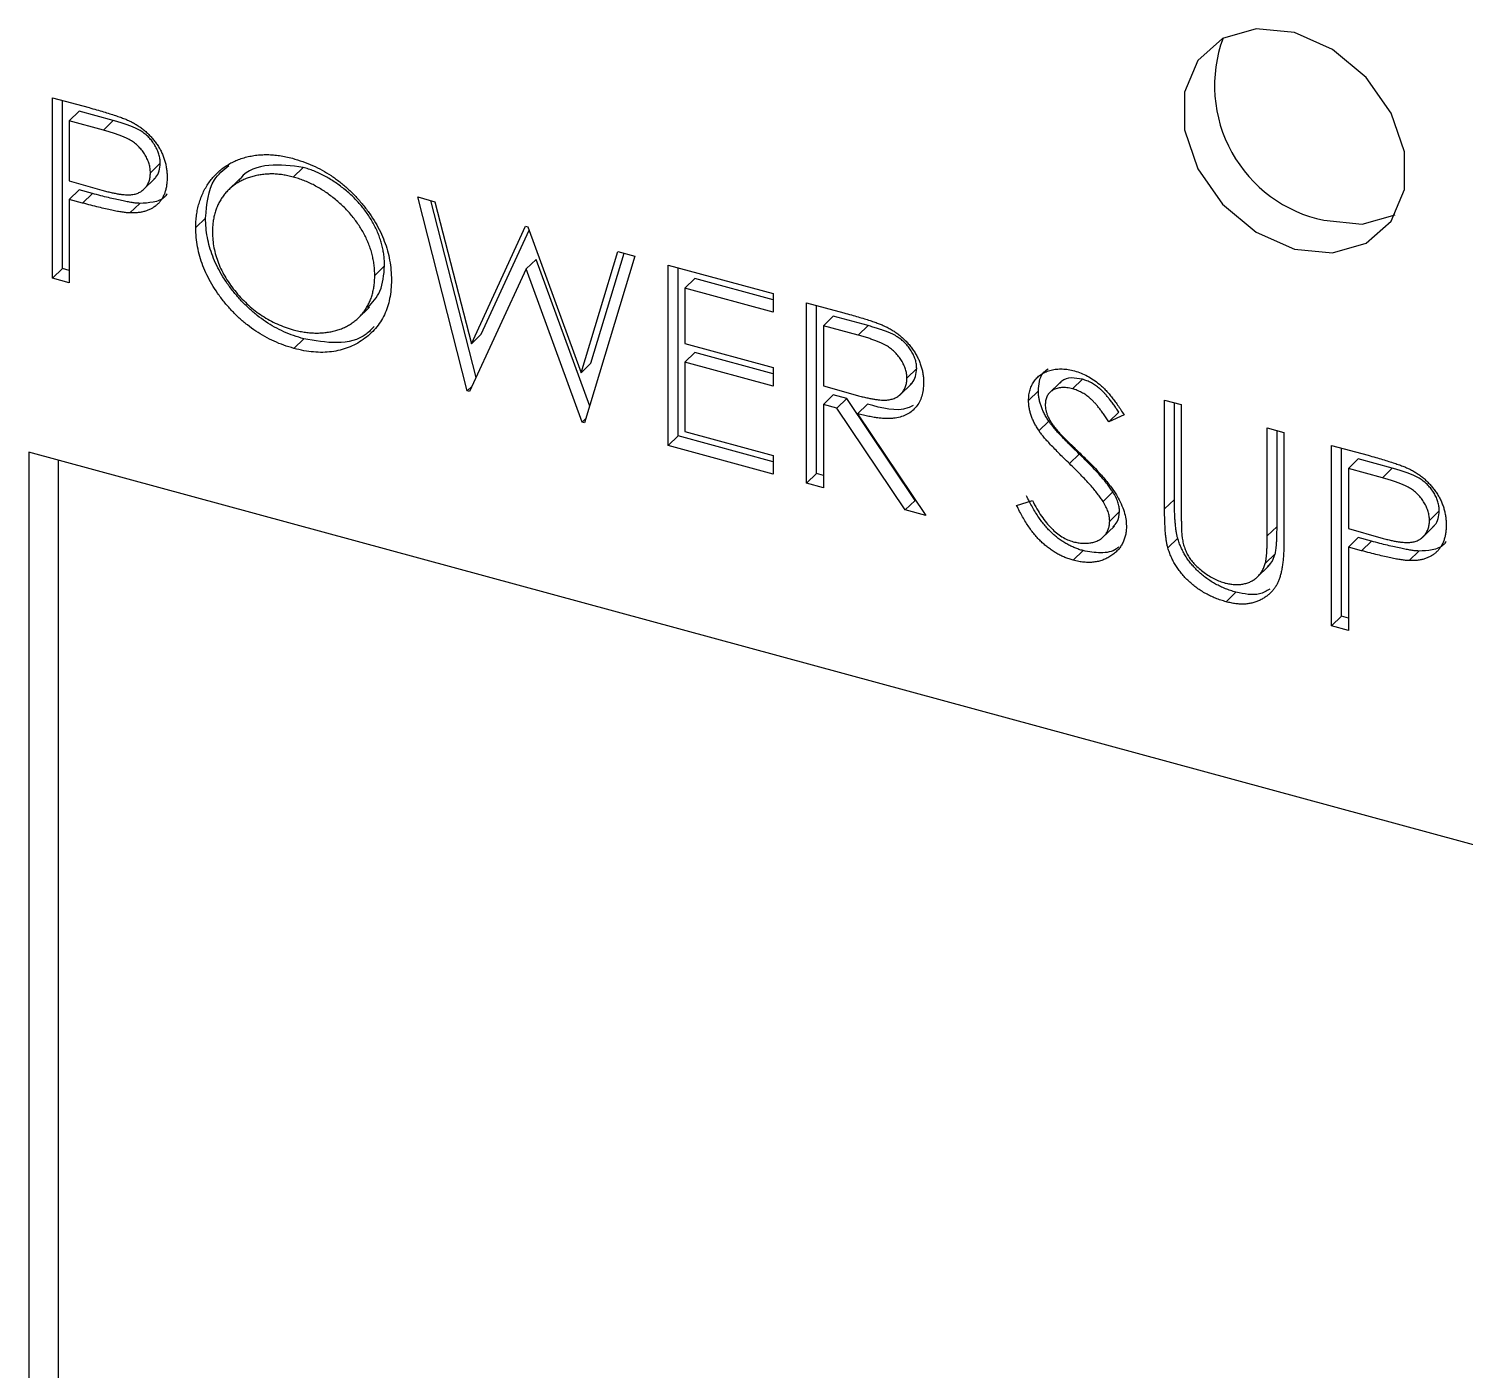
# Model space of a CAD drawing. Header units: millimetres. Extents: x 0 to 836, y 0 to 589.
# Drawn here: x 45.13 to 62.2, y 110.33 to 126.27 of the extents above; entities that cross this region are included whole.
import ezdxf

# ---------------------------------------------------------------- set-up
doc = ezdxf.new("R2010")
doc.units = ezdxf.units.MM

msp = doc.modelspace()

# ---------------------------------------------------------------- linework, layer by layer
at = {"color": 7, "linetype": 'Continuous', "lineweight": 25}
for p, q in [((45.41806, 125.44686), (45.85168, 125.32901)), ((45.41806, 123.30394), (45.41806, 125.44686)), ((45.53473, 123.41782), (45.53473, 125.41515)), ((45.73316, 125.28702), (45.61649, 125.17314)), ((46.13755, 125.17712), (45.73316, 125.28702)), ((45.61649, 125.17314), (45.61649, 124.45884)), ((46.02087, 125.06324), (45.61649, 125.17314)), ((46.13755, 125.17712), (46.02087, 125.06324)), ((46.69695, 124.66922), (46.58028, 124.55534)), ((48.39333, 124.61899), (48.27665, 124.50511)), ((45.61649, 124.45884), (46.0036, 124.34891)), ((46.49199, 124.3497), (46.63784, 124.49205)), ((47.64049, 124.48183), (47.49465, 124.33948)), ((45.73316, 124.35293), (45.61649, 124.23905)), ((45.61649, 124.23905), (45.61649, 123.25001)), ((45.77461, 124.19608), (45.61649, 124.23905)), ((45.89128, 124.30995), (45.73316, 124.35293)), ((45.89128, 124.30995), (45.77461, 124.19608)), ((49.75511, 124.26814), (49.96018, 124.21241)), ((50.34331, 121.96536), (49.75511, 124.26814)), ((46.45423, 124.19216), (46.33756, 124.07828)), ((50.44855, 122.12397), (49.91175, 124.22557)), ((49.96018, 124.21241), (50.39291, 122.52324)), ((47.23554, 124.01759), (47.11886, 123.90371)), ((50.39291, 122.52324), (51.03647, 123.91989)), ((51.03647, 123.91989), (51.06526, 123.91207)), ((51.06526, 123.91207), (51.69686, 122.17959)), ((50.50959, 122.63712), (51.07931, 123.87353)), ((51.69686, 122.17959), (52.13181, 123.62221)), ((52.33466, 123.56707), (51.7385, 121.58618)), ((51.81354, 122.29346), (52.20791, 123.60152)), ((52.13181, 123.62221), (52.33466, 123.56707)), ((45.53473, 123.41782), (45.41806, 123.30394)), ((45.61649, 123.3956), (45.53473, 123.41782)), ((49.36154, 123.45052), (49.24487, 123.33664)), ((51.04489, 123.41364), (50.37165, 121.95766)), ((51.16156, 123.52752), (51.04489, 123.41364)), ((51.71015, 121.59389), (51.04489, 123.41364)), ((51.79845, 121.78538), (51.16156, 123.52752)), ((52.73152, 123.45922), (53.97877, 123.12024)), ((52.73152, 121.3163), (52.73152, 123.45922)), ((52.84819, 121.43018), (52.84819, 123.42751)), ((45.61649, 123.25001), (45.41806, 123.30394)), ((53.04662, 123.29938), (52.92994, 123.1855)), ((53.97877, 123.04604), (53.04662, 123.29938)), ((52.92994, 123.1855), (52.92994, 122.52614)), ((53.97877, 122.90045), (52.92994, 123.1855)), ((53.97877, 123.12024), (53.97877, 122.90045)), ((49.0376, 122.81828), (49.18344, 122.96063)), ((54.37563, 123.01238), (54.8181, 122.89213)), ((54.37563, 120.86947), (54.37563, 123.01238)), ((54.4923, 120.98334), (54.4923, 122.98067)), ((54.69073, 122.85255), (54.57406, 122.73867)), ((54.57406, 122.73867), (54.57406, 122.02436)), ((54.98863, 122.626), (54.57406, 122.73867)), ((55.1053, 122.73987), (54.69073, 122.85255)), ((55.1053, 122.73987), (54.98863, 122.626)), ((48.4013, 122.5838), (48.28462, 122.46992)), ((50.50959, 122.63712), (50.39291, 122.52324)), ((52.92994, 122.52614), (53.97877, 122.24109)), ((53.04662, 122.42023), (52.92994, 122.30636)), ((53.97877, 122.16689), (53.04662, 122.42023)), ((51.81354, 122.29346), (51.69686, 122.17959)), ((52.92994, 122.30636), (52.92994, 121.48216)), ((53.97877, 122.02131), (52.92994, 122.30636)), ((53.97877, 122.24109), (53.97877, 122.02131)), ((55.68287, 122.23004), (55.56619, 122.11617)), ((50.40146, 122.02212), (50.34331, 121.96536)), ((54.57406, 122.02436), (54.97888, 121.91133)), ((55.47795, 121.91182), (55.62379, 122.05417)), ((57.39434, 122.07347), (57.2485, 121.93112)), ((57.65119, 122.1029), (57.53452, 121.98903)), ((50.37165, 121.95766), (50.34331, 121.96536)), ((54.69073, 121.91845), (54.57406, 121.80458)), ((54.85195, 121.87464), (54.69073, 121.91845)), ((54.85195, 121.87464), (54.73528, 121.76076)), ((55.66426, 120.66483), (54.85195, 121.87464)), ((57.12855, 121.96463), (57.01187, 121.85075)), ((58.62764, 121.85678), (58.82607, 121.80285)), ((58.62764, 120.56253), (58.62764, 121.85678)), ((54.57406, 121.80458), (54.57406, 120.81554)), ((54.73528, 121.76076), (54.57406, 121.80458)), ((55.54759, 120.55095), (54.73528, 121.76076)), ((55.09733, 121.80795), (54.98065, 121.69407)), ((54.98065, 121.69407), (55.79297, 120.48426)), ((58.08304, 121.7108), (57.96636, 121.59693)), ((58.14574, 121.67996), (57.96636, 121.59693)), ((58.74431, 120.6764), (58.74431, 121.82507)), ((58.82607, 121.80285), (58.82607, 120.5189)), ((51.75357, 121.63626), (51.71015, 121.59389)), ((51.7385, 121.58618), (51.71015, 121.59389)), ((57.25212, 121.6048), (57.13545, 121.49092)), ((59.84655, 121.5255), (60.04498, 121.47158)), ((59.84655, 120.24156), (59.84655, 121.5255)), ((52.84819, 121.43018), (52.73152, 121.3163)), ((53.97877, 121.12291), (52.84819, 121.43018)), ((52.92994, 121.48216), (53.97877, 121.19711)), ((59.96322, 120.35543), (59.96322, 121.4938)), ((60.04498, 121.47158), (60.04498, 120.17733)), ((76.75254, 112.64498), (45.13459, 121.23806)), ((45.13459, 121.23806), (45.13459, 85.02274)), ((53.97877, 120.97732), (52.73152, 121.3163)), ((53.97877, 121.19711), (53.97877, 120.97732)), ((57.61443, 121.21486), (57.49776, 121.10098)), ((60.61191, 121.3175), (61.04553, 121.19965)), ((60.61191, 119.17458), (60.61191, 121.3175)), ((60.72858, 119.28845), (60.72858, 121.28579)), ((45.48461, 121.14293), (45.48461, 85.36438)), ((60.92701, 121.15766), (60.81034, 121.04378)), ((60.81034, 121.04378), (60.81034, 120.32947)), ((61.21472, 120.93388), (60.81034, 121.04378)), ((61.33139, 121.04776), (60.92701, 121.15766)), ((61.33139, 121.04776), (61.21472, 120.93388)), ((54.4923, 120.98334), (54.37563, 120.86947)), ((54.57406, 120.81554), (54.37563, 120.86947)), ((54.57406, 120.96112), (54.4923, 120.98334)), ((55.66426, 120.66483), (55.54759, 120.55095)), ((55.67339, 120.66235), (55.66426, 120.66483)), ((56.87014, 120.6049), (57.05705, 120.6627)), ((58.01306, 120.76482), (57.89638, 120.65095)), ((58.74431, 120.6764), (58.62764, 120.56253)), ((55.79297, 120.48426), (55.54759, 120.55095)), ((58.09234, 120.53293), (57.97566, 120.41906)), ((61.8908, 120.53986), (61.77413, 120.42598)), ((57.88687, 120.21789), (58.03272, 120.36024)), ((59.96322, 120.35543), (59.84655, 120.24156)), ((60.81034, 120.32947), (61.19745, 120.21954)), ((61.68584, 120.22034), (61.83169, 120.36268)), ((58.78373, 120.2141), (58.66706, 120.10022)), ((60.92701, 120.22357), (60.81034, 120.10969)), ((61.08513, 120.18059), (60.92701, 120.22357)), ((61.08513, 120.18059), (60.96846, 120.06671)), ((57.65916, 120.06771), (57.54249, 119.95383)), ((59.94063, 120.02889), (59.82396, 119.91501)), ((60.81034, 120.10969), (60.81034, 119.12065)), ((60.96846, 120.06671), (60.81034, 120.10969)), ((61.64808, 120.06279), (61.53141, 119.94892)), ((59.71851, 119.74325), (59.86435, 119.88559)), ((59.47468, 119.57429), (59.35801, 119.46041)), ((60.72858, 119.28845), (60.61191, 119.17458)), ((60.81034, 119.26624), (60.72858, 119.28845)), ((60.81034, 119.12065), (60.61191, 119.17458))]:
    msp.add_line(p, q, dxfattribs=at)
at = {"color": 7, "linetype": 'Continuous', "lineweight": 25, "flags": 128}
for points in [[(60.1697, 123.64917), (60.62343, 123.6034), (61.02244, 123.71822), (61.31859, 123.9798), (61.47617, 124.35658), (61.47617, 124.80312), (61.31859, 125.26555), (61.02244, 125.68811), (60.62343, 126.01982), (60.1697, 126.22067), (59.71597, 126.26645), (59.31696, 126.15162), (59.02081, 125.89004), (58.86323, 125.51326), (58.86323, 125.06672), (59.02081, 124.60429), (59.31696, 124.18174), (59.71597, 123.85003), (60.1697, 123.64917)], [(60.51972, 123.9908), (60.97346, 123.94503), (61.36791, 124.05741)]]:
    msp.add_lwpolyline(points, dxfattribs=at)
at = {"color": 7, "linetype": 'Continuous', "lineweight": 25}
msp.add_arc((60.85554, 125.59028), 1.63435, 159.82052, 258.142811, dxfattribs=at)
for points, knots in [([(45.85168, 125.32901), (45.8815, 125.32087), (45.93865, 125.30528), (46.02059, 125.28117), (46.09501, 125.25847), (46.16176, 125.23692), (46.22102, 125.21677), (46.27254, 125.1971), (46.31673, 125.17918), (46.3432, 125.16597), (46.35527, 125.15995)], [0, 0, 0, 0, 0.17695575, 0.33905508, 0.48631822, 0.61878092, 0.73561883, 0.83874248, 0.92645707, 1, 1, 1, 1]), ([(46.69695, 124.66922), (46.69615, 124.68666), (46.69457, 124.72134), (46.68278, 124.77474), (46.66298, 124.82802), (46.63552, 124.88016), (46.60221, 124.92974), (46.56348, 124.97547), (46.51944, 125.01574), (46.47848, 125.04514), (46.44209, 125.06618), (46.41048, 125.08257), (46.37479, 125.0985), (46.33502, 125.11436), (46.29145, 125.13051), (46.24373, 125.14641), (46.19204, 125.16218), (46.15615, 125.17202), (46.13755, 125.17712)], [0, 0, 0, 0, 0.07004376, 0.13923832, 0.20819746, 0.27917337, 0.34998681, 0.41835385, 0.48760958, 0.55741107, 0.59533016, 0.63796405, 0.68591278, 0.73818516, 0.79610265, 0.85851654, 0.92665773, 1, 1, 1, 1]), ([(46.35527, 125.15995), (46.37056, 125.15174), (46.40077, 125.13552), (46.44429, 125.10764), (46.4857, 125.07735), (46.52514, 125.04495), (46.56213, 125.00962), (46.5972, 124.97224), (46.63007, 124.93226), (46.66053, 124.89007), (46.6885, 124.84627), (46.71259, 124.8007), (46.73276, 124.75402), (46.75006, 124.70597), (46.76251, 124.65674), (46.77189, 124.60615), (46.77784, 124.5543), (46.77841, 124.51982), (46.7787, 124.50227)], [0, 0, 0, 0, 0.06248134, 0.12349038, 0.18341109, 0.24315322, 0.30212674, 0.36170967, 0.42184229, 0.4829319, 0.54455225, 0.60568072, 0.66767974, 0.72998439, 0.79455092, 0.86034562, 0.92890736, 1, 1, 1, 1]), ([(46.58028, 124.55534), (46.57948, 124.57279), (46.57789, 124.60746), (46.56611, 124.66086), (46.5463, 124.71414), (46.51885, 124.76628), (46.48553, 124.81586), (46.44681, 124.86159), (46.40277, 124.90186), (46.3618, 124.93126), (46.32541, 124.9523), (46.29381, 124.96869), (46.25812, 124.98462), (46.21834, 125.00048), (46.17478, 125.01664), (46.12706, 125.03254), (46.07536, 125.0483), (46.03948, 125.05814), (46.02087, 125.06324)], [0, 0, 0, 0, 0.07004376, 0.13923832, 0.20819746, 0.27917337, 0.34998681, 0.41835385, 0.48760958, 0.55741107, 0.59533016, 0.63796405, 0.68591278, 0.73818516, 0.79610265, 0.85851654, 0.92665773, 1, 1, 1, 1]), ([(47.11886, 123.90371), (47.1192, 123.92911), (47.11987, 123.97959), (47.12795, 124.05262), (47.13968, 124.12345), (47.15649, 124.19148), (47.17846, 124.2565), (47.2044, 124.31934), (47.23607, 124.37881), (47.27188, 124.43566), (47.31184, 124.48884), (47.35599, 124.53739), (47.40276, 124.58222), (47.45403, 124.62133), (47.50812, 124.65674), (47.56589, 124.68742), (47.62701, 124.7139), (47.69172, 124.73514), (47.75844, 124.75213), (47.82722, 124.76357), (47.89713, 124.77044), (47.96849, 124.77201), (48.0411, 124.76882), (48.11514, 124.75997), (48.19055, 124.74733), (48.24134, 124.73417), (48.26691, 124.72755)], [0, 0, 0, 0, 0.04320899, 0.08587287, 0.12812001, 0.17015196, 0.21191762, 0.253753, 0.29600641, 0.33844336, 0.38101537, 0.42282048, 0.46408906, 0.50512585, 0.54597497, 0.58698521, 0.62833859, 0.6700838, 0.7119916, 0.75303915, 0.7940494, 0.83488554, 0.87549831, 0.9165473, 0.95800378, 1, 1, 1, 1]), ([(46.62087, 124.48035), (46.62946, 124.48755), (46.68069, 124.53051), (46.68956, 124.60621), (46.69695, 124.66922)], [0, 0, 0, 0, 0.16764443, 1, 1, 1, 1]), ([(47.23554, 124.01759), (47.24943, 124.18345), (47.2711, 124.44206), (47.44754, 124.59057), (47.51083, 124.64383)], [0, 0, 0, 0, 0.64135156, 1, 1, 1, 1]), ([(48.39333, 124.61899), (48.25638, 124.63721), (47.98244, 124.67366), (47.71392, 124.58168), (47.63888, 124.47272), (47.6319, 124.46258)], [0, 0, 0, 0, 0.47550979, 0.95118187, 1, 1, 1, 1]), ([(48.26691, 124.72755), (48.30785, 124.71542), (48.38826, 124.69159), (48.50644, 124.64436), (48.61926, 124.58756), (48.72765, 124.52328), (48.8303, 124.44894), (48.92799, 124.36626), (49.02049, 124.2747), (49.10654, 124.17513), (49.18529, 124.07084), (49.25467, 123.96353), (49.31281, 123.85423), (49.36056, 123.74301), (49.39803, 123.63005), (49.42387, 123.51518), (49.44039, 123.39846), (49.44232, 123.32138), (49.4433, 123.28228)], [0, 0, 0, 0, 0.06657004, 0.13074904, 0.1934128, 0.2549894, 0.31611356, 0.37726176, 0.43940078, 0.50297059, 0.56652498, 0.6282311, 0.68909061, 0.74934467, 0.81016959, 0.87160982, 0.93486918, 1, 1, 1, 1]), ([(49.36154, 123.45052), (49.36129, 123.47135), (49.36079, 123.51268), (49.35413, 123.57539), (49.34459, 123.63753), (49.33084, 123.69922), (49.31312, 123.76043), (49.29127, 123.82113), (49.2655, 123.88148), (49.23593, 123.94131), (49.2027, 124.00004), (49.16637, 124.05742), (49.12635, 124.11274), (49.08375, 124.16676), (49.03753, 124.21889), (48.98788, 124.26907), (48.93542, 124.31803), (48.87988, 124.36443), (48.82255, 124.40891), (48.76373, 124.44967), (48.70407, 124.48692), (48.64374, 124.52127), (48.58222, 124.5511), (48.51993, 124.57735), (48.45696, 124.60096), (48.4146, 124.61296), (48.39333, 124.61899)], [0, 0, 0, 0, 0.04291508, 0.08512997, 0.12647332, 0.16745304, 0.20797633, 0.24824938, 0.28874999, 0.32966986, 0.37053729, 0.41112856, 0.45181891, 0.49240588, 0.53348586, 0.57526306, 0.61744061, 0.66067169, 0.7039402, 0.74686752, 0.7890793, 0.83110404, 0.87323799, 0.91516577, 0.95738066, 1, 1, 1, 1]), ([(46.0036, 124.34891), (46.0225, 124.34376), (46.05899, 124.33383), (46.1117, 124.32194), (46.1606, 124.31147), (46.20554, 124.30338), (46.24655, 124.29806), (46.28369, 124.29385), (46.31667, 124.2934), (46.35526, 124.29438), (46.39827, 124.30224), (46.44507, 124.3179), (46.48472, 124.3433), (46.51903, 124.37464), (46.54626, 124.41249), (46.5662, 124.45548), (46.57791, 124.50338), (46.57948, 124.5379), (46.58028, 124.55534)], [0, 0, 0, 0, 0.07253837, 0.14003383, 0.20249568, 0.26057506, 0.31322834, 0.36158319, 0.40487836, 0.44412744, 0.51639969, 0.58650667, 0.65508537, 0.72438378, 0.79397353, 0.86163768, 0.93011094, 1, 1, 1, 1]), ([(46.7787, 124.50227), (46.77844, 124.48472), (46.77792, 124.45039), (46.77166, 124.40166), (46.76324, 124.35575), (46.7503, 124.31342), (46.73334, 124.27479), (46.71344, 124.23892), (46.68945, 124.20682), (46.66187, 124.17821), (46.6312, 124.15292), (46.59756, 124.13118), (46.56109, 124.11311), (46.52189, 124.09862), (46.4796, 124.08841), (46.43485, 124.08113), (46.38725, 124.07773), (46.35431, 124.0781), (46.33756, 124.07828)], [0, 0, 0, 0, 0.07011889, 0.13719235, 0.20201618, 0.26463141, 0.32611655, 0.3860103, 0.44581185, 0.5052977, 0.56463328, 0.62428263, 0.68390203, 0.74395277, 0.80538773, 0.86838803, 0.93308403, 1, 1, 1, 1]), ([(48.27665, 124.50511), (48.25567, 124.51057), (48.2139, 124.52143), (48.15182, 124.5318), (48.09054, 124.53919), (48.03007, 124.54241), (47.97066, 124.54056), (47.91175, 124.53585), (47.85389, 124.52633), (47.79725, 124.51321), (47.74234, 124.49657), (47.69053, 124.47577), (47.64169, 124.45166), (47.59592, 124.42413), (47.55337, 124.39293), (47.51321, 124.35893), (47.47703, 124.32043), (47.44387, 124.27898), (47.4142, 124.23454), (47.38782, 124.1877), (47.36623, 124.13762), (47.34863, 124.08512), (47.33404, 124.03057), (47.32479, 123.97287), (47.31801, 123.91312), (47.31753, 123.87163), (47.31729, 123.85064)], [0, 0, 0, 0, 0.042023329, 0.083644911, 0.124983795, 0.166247461, 0.207701556, 0.249631071, 0.29174177, 0.334742875, 0.377460169, 0.419556319, 0.461044176, 0.502096284, 0.542890714, 0.583800819, 0.624863583, 0.666224689, 0.707399186, 0.748556678, 0.789654591, 0.830739726, 0.872070142, 0.913993395, 0.95649813, 1, 1, 1, 1]), ([(49.24487, 123.33664), (49.24462, 123.35748), (49.24411, 123.3988), (49.23745, 123.46151), (49.22791, 123.52365), (49.21417, 123.58534), (49.19645, 123.64655), (49.1746, 123.70725), (49.14883, 123.7676), (49.11926, 123.82743), (49.08602, 123.88616), (49.0497, 123.94355), (49.00967, 123.99886), (48.96708, 124.05289), (48.92085, 124.10501), (48.87121, 124.15519), (48.81875, 124.20415), (48.7632, 124.25055), (48.70588, 124.29504), (48.64705, 124.33579), (48.5874, 124.37305), (48.52707, 124.40739), (48.46555, 124.43722), (48.40326, 124.46347), (48.34028, 124.48708), (48.29793, 124.49908), (48.27665, 124.50511)], [0, 0, 0, 0, 0.04291508, 0.08512997, 0.12647332, 0.16745304, 0.20797633, 0.24824938, 0.28874999, 0.32966986, 0.37053729, 0.41112856, 0.45181891, 0.49240588, 0.53348586, 0.57526306, 0.61744061, 0.66067169, 0.7039402, 0.74686752, 0.7890793, 0.83110404, 0.87323799, 0.91516577, 0.95738066, 1, 1, 1, 1]), ([(46.45423, 124.19216), (46.44038, 124.19307), (46.41002, 124.19506), (46.36002, 124.20166), (46.30181, 124.21152), (46.23547, 124.22508), (46.16105, 124.24148), (46.07851, 124.26087), (45.9877, 124.28388), (45.92435, 124.30101), (45.89128, 124.30995)], [0, 0, 0, 0, 0.07517312, 0.16474626, 0.26801688, 0.38591188, 0.51778948, 0.66369098, 0.82441322, 1, 1, 1, 1]), ([(46.77723, 124.30529), (46.76869, 124.29272), (46.73241, 124.23934), (46.61544, 124.19921), (46.508, 124.19451), (46.45423, 124.19216)], [0, 0, 0, 0, 0.133370551, 0.566284006, 1, 1, 1, 1]), ([(46.33756, 124.07828), (46.32371, 124.07919), (46.29335, 124.08118), (46.24335, 124.08779), (46.18514, 124.09764), (46.11879, 124.11121), (46.04437, 124.1276), (45.96184, 124.14699), (45.87103, 124.17), (45.80768, 124.18713), (45.77461, 124.19608)], [0, 0, 0, 0, 0.07517312, 0.16474626, 0.26801688, 0.38591188, 0.51778948, 0.66369098, 0.82441322, 1, 1, 1, 1]), ([(48.28462, 122.46992), (48.24456, 122.48176), (48.16557, 122.5051), (48.04963, 122.55264), (47.93827, 122.60797), (47.83181, 122.67273), (47.7302, 122.74664), (47.63324, 122.82944), (47.54131, 122.92141), (47.45518, 123.02085), (47.37637, 123.12502), (47.30767, 123.23237), (47.24941, 123.34106), (47.2018, 123.45129), (47.16411, 123.56278), (47.13839, 123.67566), (47.12175, 123.79011), (47.11984, 123.86547), (47.11886, 123.90371)], [0, 0, 0, 0, 0.06581888, 0.12974653, 0.19207195, 0.25345942, 0.31456959, 0.37627988, 0.43902565, 0.50326703, 0.56749282, 0.6297048, 0.69099965, 0.75145165, 0.81200436, 0.87314968, 0.93563548, 1, 1, 1, 1]), ([(48.4013, 122.5838), (48.36123, 122.59564), (48.28225, 122.61897), (48.1663, 122.66652), (48.05494, 122.72185), (47.94849, 122.7866), (47.84688, 122.86052), (47.74991, 122.94332), (47.65799, 123.03529), (47.57186, 123.13472), (47.49305, 123.2389), (47.42434, 123.34625), (47.36608, 123.45494), (47.31847, 123.56516), (47.28078, 123.67666), (47.25507, 123.78954), (47.23843, 123.90398), (47.23651, 123.97935), (47.23554, 124.01759)], [0, 0, 0, 0, 0.06581888, 0.12974653, 0.19207195, 0.25345942, 0.31456959, 0.37627988, 0.43902565, 0.50326703, 0.56749282, 0.6297048, 0.69099965, 0.75145165, 0.81200436, 0.87314968, 0.93563548, 1, 1, 1, 1]), ([(47.31729, 123.85064), (47.3181, 123.81947), (47.31968, 123.75813), (47.33355, 123.66512), (47.35492, 123.57354), (47.38641, 123.48315), (47.4258, 123.39387), (47.47446, 123.306), (47.53211, 123.21962), (47.5976, 123.13551), (47.66919, 123.05554), (47.74521, 122.98176), (47.82484, 122.91517), (47.90829, 122.85587), (47.99512, 122.80326), (48.08589, 122.7587), (48.17998, 122.72004), (48.24412, 122.70135), (48.27665, 122.69188)], [0, 0, 0, 0, 0.064503999, 0.126899322, 0.18774654, 0.248149733, 0.308586065, 0.369583005, 0.431826965, 0.496179723, 0.560667855, 0.623504455, 0.685260411, 0.746536822, 0.808327352, 0.870486188, 0.934316883, 1, 1, 1, 1]), ([(49.16283, 122.95144), (49.21832, 123.01328), (49.33781, 123.14643), (49.35326, 123.34445), (49.36154, 123.45052)], [0, 0, 0, 0, 0.46435862, 1, 1, 1, 1]), ([(48.27665, 122.69188), (48.29852, 122.68623), (48.34188, 122.67502), (48.40637, 122.6633), (48.46971, 122.65542), (48.53179, 122.65197), (48.59255, 122.65226), (48.65225, 122.656), (48.71024, 122.66515), (48.76726, 122.67717), (48.82184, 122.69371), (48.87394, 122.71325), (48.92225, 122.73745), (48.96798, 122.7644), (49.01071, 122.79501), (49.05013, 122.82931), (49.08613, 122.86762), (49.11927, 122.90899), (49.14884, 122.9536), (49.1746, 123.00081), (49.19646, 123.05049), (49.2141, 123.10281), (49.22792, 123.15756), (49.23745, 123.21495), (49.24411, 123.27446), (49.24462, 123.3158), (49.24487, 123.33664)], [0, 0, 0, 0, 0.04363322, 0.08653778, 0.12917734, 0.17143632, 0.21341589, 0.25526595, 0.29736948, 0.33994075, 0.38234746, 0.42395295, 0.46487116, 0.50557229, 0.54600258, 0.58656797, 0.6270648, 0.66827068, 0.70954922, 0.75042815, 0.79109619, 0.83202714, 0.87313596, 0.91461076, 0.95695599, 1, 1, 1, 1]), ([(49.4433, 123.28228), (49.44232, 123.244), (49.44039, 123.16855), (49.42386, 123.06152), (49.39793, 122.96137), (49.36091, 122.86872), (49.31339, 122.78332), (49.25486, 122.70556), (49.18591, 122.63525), (49.10745, 122.57312), (49.02191, 122.51983), (48.93016, 122.47808), (48.83427, 122.44676), (48.733, 122.42849), (48.62769, 122.42052), (48.5174, 122.42554), (48.40265, 122.44063), (48.3244, 122.46005), (48.28462, 122.46992)], [0, 0, 0, 0, 0.0652265, 0.128569, 0.19032038, 0.25137799, 0.31238753, 0.3737887, 0.43643116, 0.50056676, 0.5646868, 0.62713552, 0.68845541, 0.74924575, 0.81015518, 0.87167093, 0.9347735, 1, 1, 1, 1]), ([(54.8181, 122.89213), (54.84763, 122.88401), (54.90433, 122.86842), (54.98555, 122.84532), (55.05935, 122.82234), (55.1257, 122.80179), (55.18458, 122.7812), (55.23618, 122.76279), (55.28027, 122.74507), (55.30696, 122.73249), (55.31904, 122.72679)], [0, 0, 0, 0, 0.17625775, 0.33843441, 0.48482205, 0.61715758, 0.73469836, 0.83738518, 0.92637242, 1, 1, 1, 1]), ([(49.23794, 122.7312), (49.20808, 122.69831), (49.10093, 122.58026), (48.79976, 122.51292), (48.53415, 122.56017), (48.4013, 122.5838)], [0, 0, 0, 0, 0.16182094, 0.5807693, 1, 1, 1, 1]), ([(55.68287, 122.23004), (55.68211, 122.24748), (55.6806, 122.28204), (55.66831, 122.33538), (55.64754, 122.38821), (55.61954, 122.44), (55.58543, 122.48938), (55.54543, 122.53457), (55.50063, 122.57506), (55.45877, 122.60453), (55.42135, 122.62579), (55.38886, 122.64243), (55.35215, 122.65868), (55.31104, 122.67488), (55.2657, 122.69152), (55.21592, 122.70796), (55.16201, 122.72433), (55.12464, 122.73457), (55.1053, 122.73987)], [0, 0, 0, 0, 0.0688143, 0.13636482, 0.20401935, 0.27306374, 0.34291332, 0.41096544, 0.47916877, 0.54930801, 0.58765158, 0.63064667, 0.67887879, 0.7319343, 0.79111142, 0.85528319, 0.92508594, 1, 1, 1, 1]), ([(55.31904, 122.72679), (55.33522, 122.71852), (55.36723, 122.70216), (55.41331, 122.67343), (55.45723, 122.64275), (55.49879, 122.60944), (55.53779, 122.57338), (55.57463, 122.53492), (55.60948, 122.49416), (55.64093, 122.45069), (55.67058, 122.406), (55.69559, 122.35958), (55.71715, 122.3123), (55.73431, 122.26397), (55.74813, 122.21475), (55.75788, 122.16441), (55.76372, 122.11313), (55.76432, 122.07908), (55.76462, 122.06181)], [0, 0, 0, 0, 0.06421684, 0.12706377, 0.18874454, 0.2491321, 0.30945253, 0.36982668, 0.43065014, 0.49235193, 0.55407211, 0.61568978, 0.6767977, 0.73843905, 0.80131691, 0.86518451, 0.93164132, 1, 1, 1, 1]), ([(55.56619, 122.11617), (55.56543, 122.13361), (55.56393, 122.16817), (55.55164, 122.2215), (55.53086, 122.27433), (55.50286, 122.32612), (55.46875, 122.3755), (55.42875, 122.42069), (55.38396, 122.46118), (55.34209, 122.49065), (55.30467, 122.51192), (55.27218, 122.52855), (55.23547, 122.5448), (55.19436, 122.561), (55.14903, 122.57764), (55.09924, 122.59408), (55.04533, 122.61046), (55.00797, 122.6207), (54.98863, 122.626)], [0, 0, 0, 0, 0.0688143, 0.13636482, 0.20401935, 0.27306374, 0.34291332, 0.41096544, 0.47916877, 0.54930801, 0.58765158, 0.63064667, 0.67887879, 0.7319343, 0.79111142, 0.85528319, 0.92508594, 1, 1, 1, 1]), ([(55.60685, 122.04249), (55.61474, 122.04888), (55.6664, 122.0907), (55.67531, 122.16613), (55.68287, 122.23004)], [0, 0, 0, 0, 0.15271158, 1, 1, 1, 1]), ([(57.01187, 121.85075), (57.0127, 121.8732), (57.01433, 121.91762), (57.02813, 121.9794), (57.04991, 122.03605), (57.08041, 122.08673), (57.11974, 122.1299), (57.16526, 122.16689), (57.21947, 122.19365), (57.27895, 122.21374), (57.34405, 122.22442), (57.41227, 122.22728), (57.48372, 122.21999), (57.53211, 122.20858), (57.55666, 122.20279)], [0, 0, 0, 0, 0.08378537, 0.16577989, 0.24628001, 0.32746093, 0.40879695, 0.48971524, 0.57137603, 0.65552332, 0.74101948, 0.82654676, 0.91198885, 1, 1, 1, 1]), ([(57.12855, 121.96463), (57.13412, 122.04188), (57.14207, 122.15217), (57.22002, 122.20992), (57.24338, 122.22722)], [0, 0, 0, 0, 0.70038303, 1, 1, 1, 1]), ([(57.55666, 122.20279), (57.58272, 122.19484), (57.63453, 122.17903), (57.71075, 122.14325), (57.78413, 122.09839), (57.84316, 122.05407), (57.88936, 122.01327), (57.9246, 121.97796), (57.9603, 121.93864), (57.99676, 121.89514), (58.03337, 121.84733), (58.07065, 121.79531), (58.10871, 121.73932), (58.13319, 121.70008), (58.14574, 121.67996)], [0, 0, 0, 0, 0.107232799, 0.213251813, 0.318830447, 0.426793531, 0.483645951, 0.543603822, 0.60830765, 0.67712676, 0.750685636, 0.828713418, 0.912190348, 1, 1, 1, 1]), ([(54.97888, 121.91133), (54.99778, 121.90619), (55.03442, 121.89622), (55.08742, 121.88426), (55.13677, 121.87363), (55.18228, 121.86551), (55.22397, 121.85967), (55.26182, 121.85624), (55.29589, 121.85497), (55.33563, 121.85654), (55.38, 121.86408), (55.42822, 121.87948), (55.46928, 121.90418), (55.50397, 121.93576), (55.53185, 121.97327), (55.55151, 122.01655), (55.56398, 122.06409), (55.56545, 122.0987), (55.56619, 122.11617)], [0, 0, 0, 0, 0.07166815, 0.13891329, 0.20118457, 0.25912443, 0.31225504, 0.36068151, 0.40508614, 0.44510166, 0.51877778, 0.58946158, 0.65846224, 0.72728322, 0.79632249, 0.86317489, 0.93094938, 1, 1, 1, 1]), ([(55.76462, 122.06181), (55.76369, 122.03351), (55.76188, 121.97829), (55.745, 121.90202), (55.71734, 121.83411), (55.67923, 121.77457), (55.63071, 121.72475), (55.57238, 121.68526), (55.50423, 121.65747), (55.44079, 121.6426), (55.38474, 121.63726), (55.3386, 121.63533), (55.28828, 121.63783), (55.23424, 121.6425), (55.17627, 121.65069), (55.11451, 121.66194), (55.0489, 121.6763), (55.00384, 121.68804), (54.98065, 121.69407)], [0, 0, 0, 0, 0.07878024, 0.15372064, 0.22671353, 0.29919117, 0.37119, 0.44300641, 0.51668917, 0.59321722, 0.63387292, 0.67698914, 0.72289951, 0.77195861, 0.82421132, 0.87937865, 0.93794812, 1, 1, 1, 1]), ([(57.65119, 122.1029), (57.60692, 122.11122), (57.51849, 122.12783), (57.42221, 122.10306), (57.39105, 122.06429), (57.38386, 122.05535)], [0, 0, 0, 0, 0.4353695, 0.86978035, 1, 1, 1, 1]), ([(58.08304, 121.7108), (58.0722, 121.72727), (58.05135, 121.75898), (58.01968, 121.80406), (57.98983, 121.84549), (57.96042, 121.88242), (57.93301, 121.91602), (57.9064, 121.94563), (57.88099, 121.97139), (57.84895, 122.0002), (57.80869, 122.03107), (57.75817, 122.06167), (57.70536, 122.08616), (57.6694, 122.09728), (57.65119, 122.1029)], [0, 0, 0, 0, 0.09846943, 0.1896291, 0.27418409, 0.35218316, 0.42319887, 0.48855095, 0.54847335, 0.60144016, 0.70119808, 0.7995918, 0.8985451, 1, 1, 1, 1]), ([(57.13545, 121.49092), (57.12567, 121.50619), (57.10645, 121.53622), (57.08108, 121.58189), (57.05951, 121.62744), (57.0426, 121.67275), (57.02837, 121.71778), (57.01879, 121.76254), (57.0128, 121.80713), (57.01218, 121.8362), (57.01187, 121.85075)], [0, 0, 0, 0, 0.13350677, 0.26255898, 0.38826445, 0.51266735, 0.63372227, 0.75539386, 0.87755295, 1, 1, 1, 1]), ([(57.25212, 121.6048), (57.24235, 121.62007), (57.22313, 121.6501), (57.19775, 121.69577), (57.17618, 121.74132), (57.15928, 121.78663), (57.14504, 121.83166), (57.13547, 121.87642), (57.12947, 121.921), (57.12886, 121.95008), (57.12855, 121.96463)], [0, 0, 0, 0, 0.13350677, 0.26255898, 0.38826445, 0.51266735, 0.63372227, 0.75539386, 0.87755295, 1, 1, 1, 1]), ([(57.53452, 121.98903), (57.51168, 121.99449), (57.46763, 122.00503), (57.40509, 122.0064), (57.34881, 121.9971), (57.30045, 121.97576), (57.26019, 121.94585), (57.23106, 121.90676), (57.21353, 121.85962), (57.21139, 121.82399), (57.2103, 121.80584)], [0, 0, 0, 0, 0.14307308, 0.27590296, 0.40237086, 0.52841365, 0.65035638, 0.76589509, 0.88077413, 1, 1, 1, 1]), ([(57.96636, 121.59693), (57.95553, 121.61339), (57.93467, 121.64511), (57.903, 121.69019), (57.87316, 121.73162), (57.84375, 121.76855), (57.81634, 121.80214), (57.78973, 121.83176), (57.76431, 121.85751), (57.73227, 121.88632), (57.69202, 121.9172), (57.64149, 121.9478), (57.58869, 121.97228), (57.55272, 121.9834), (57.53452, 121.98903)], [0, 0, 0, 0, 0.09846943, 0.1896291, 0.27418409, 0.35218316, 0.42319887, 0.48855095, 0.54847335, 0.60144016, 0.70119808, 0.7995918, 0.8985451, 1, 1, 1, 1]), ([(55.64178, 121.79144), (55.62101, 121.78077), (55.4726, 121.70449), (55.27085, 121.76011), (55.09733, 121.80795)], [0, 0, 0, 0, 0.13995027, 1, 1, 1, 1]), ([(57.2103, 121.80584), (57.21055, 121.79429), (57.21105, 121.77118), (57.21798, 121.73534), (57.22689, 121.69906), (57.241, 121.66159), (57.26049, 121.62232), (57.28608, 121.58045), (57.3183, 121.53554), (57.34299, 121.50532), (57.35602, 121.48936)], [0, 0, 0, 0, 0.10728521, 0.21474586, 0.32293856, 0.43411616, 0.55341231, 0.68607298, 0.83425599, 1, 1, 1, 1]), ([(57.61443, 121.21486), (57.59117, 121.23724), (57.54669, 121.28003), (57.48449, 121.3425), (57.42887, 121.39928), (57.38008, 121.45069), (57.33813, 121.49673), (57.3027, 121.53715), (57.27469, 121.57255), (57.25912, 121.59481), (57.25212, 121.6048)], [0, 0, 0, 0, 0.1815353, 0.34708167, 0.49556782, 0.6283573, 0.74551967, 0.84583075, 0.93078181, 1, 1, 1, 1]), ([(57.49776, 121.10098), (57.47449, 121.12336), (57.43002, 121.16615), (57.36782, 121.22863), (57.3122, 121.2854), (57.2634, 121.33681), (57.22146, 121.38285), (57.18603, 121.42327), (57.15802, 121.45867), (57.14244, 121.48093), (57.13545, 121.49092)], [0, 0, 0, 0, 0.1815353, 0.34708167, 0.49556782, 0.6283573, 0.74551967, 0.84583075, 0.93078181, 1, 1, 1, 1]), ([(57.35602, 121.48936), (57.36086, 121.48386), (57.37236, 121.47079), (57.39338, 121.44879), (57.42114, 121.42116), (57.45491, 121.38713), (57.49532, 121.34733), (57.54238, 121.3021), (57.59554, 121.25056), (57.63327, 121.21437), (57.65322, 121.19524)], [0, 0, 0, 0, 0.052594282, 0.124951974, 0.218093899, 0.333502411, 0.468789179, 0.624937586, 0.801683048, 1, 1, 1, 1]), ([(58.01306, 120.76482), (58.00316, 120.77979), (57.98237, 120.8112), (57.94664, 120.85927), (57.90472, 120.91023), (57.85803, 120.9652), (57.80488, 121.02268), (57.74694, 121.08426), (57.68271, 121.14862), (57.63767, 121.19231), (57.61443, 121.21486)], [0, 0, 0, 0, 0.09027921, 0.18952992, 0.29919787, 0.41892589, 0.54837629, 0.68813637, 0.8390835, 1, 1, 1, 1]), ([(57.65322, 121.19524), (57.67722, 121.17179), (57.72368, 121.12639), (57.7898, 121.05919), (57.84974, 120.99474), (57.90373, 120.93331), (57.9523, 120.87509), (57.9949, 120.8197), (58.03198, 120.76732), (58.07189, 120.70225), (58.11267, 120.62456), (58.14769, 120.53344), (58.16978, 120.44552), (58.17267, 120.38968), (58.17409, 120.36212)], [0, 0, 0, 0, 0.09697231, 0.18777344, 0.27239614, 0.351321, 0.42433477, 0.49190878, 0.55423322, 0.61126766, 0.71634784, 0.81454009, 0.90849546, 1, 1, 1, 1]), ([(61.04553, 121.19965), (61.07535, 121.19151), (61.1325, 121.17592), (61.21444, 121.1518), (61.28886, 121.12911), (61.35561, 121.10755), (61.41487, 121.08741), (61.46639, 121.06774), (61.51058, 121.04982), (61.53705, 121.03661), (61.54912, 121.03059)], [0, 0, 0, 0, 0.17695575, 0.33905508, 0.48631822, 0.61878092, 0.73561883, 0.83874248, 0.92645707, 1, 1, 1, 1]), ([(57.89638, 120.65095), (57.88648, 120.66591), (57.8657, 120.69733), (57.82997, 120.74539), (57.78804, 120.79635), (57.74136, 120.85132), (57.68821, 120.9088), (57.63026, 120.97039), (57.56604, 121.03474), (57.521, 121.07844), (57.49776, 121.10098)], [0, 0, 0, 0, 0.09027921, 0.18952992, 0.29919787, 0.41892589, 0.54837629, 0.68813637, 0.8390835, 1, 1, 1, 1]), ([(61.8908, 120.53986), (61.89, 120.5573), (61.88842, 120.59198), (61.87663, 120.64537), (61.85683, 120.69866), (61.82937, 120.7508), (61.79606, 120.80038), (61.75733, 120.84611), (61.71329, 120.88637), (61.67233, 120.91577), (61.63594, 120.93682), (61.60433, 120.95321), (61.56864, 120.96914), (61.52887, 120.98499), (61.4853, 121.00115), (61.43758, 121.01705), (61.38589, 121.03282), (61.35, 121.04265), (61.33139, 121.04776)], [0, 0, 0, 0, 0.070043755, 0.139238317, 0.208197455, 0.279173374, 0.349986812, 0.418353846, 0.487609584, 0.557411073, 0.595330157, 0.637964052, 0.685912778, 0.738185165, 0.796102647, 0.858516544, 0.926657726, 1, 1, 1, 1]), ([(61.54912, 121.03059), (61.56441, 121.02238), (61.59461, 121.00615), (61.63814, 120.97828), (61.67955, 120.94799), (61.71899, 120.91558), (61.75598, 120.88025), (61.79105, 120.84288), (61.82392, 120.8029), (61.85438, 120.76071), (61.88235, 120.71691), (61.90644, 120.67134), (61.92661, 120.62466), (61.94391, 120.57661), (61.95636, 120.52737), (61.96574, 120.47678), (61.97169, 120.42494), (61.97226, 120.39046), (61.97255, 120.37291)], [0, 0, 0, 0, 0.062481339, 0.123490383, 0.183411094, 0.243153221, 0.302126735, 0.361709671, 0.421842292, 0.482931901, 0.544552254, 0.60568072, 0.667679738, 0.729984388, 0.794550921, 0.86034562, 0.928907356, 1, 1, 1, 1]), ([(61.77413, 120.42598), (61.77333, 120.44342), (61.77174, 120.4781), (61.75996, 120.5315), (61.74015, 120.58478), (61.7127, 120.63692), (61.67938, 120.6865), (61.64066, 120.73223), (61.59662, 120.7725), (61.55565, 120.8019), (61.51926, 120.82294), (61.48766, 120.83933), (61.45197, 120.85526), (61.41219, 120.87112), (61.36863, 120.88727), (61.32091, 120.90317), (61.26921, 120.91894), (61.23333, 120.92878), (61.21472, 120.93388)], [0, 0, 0, 0, 0.070043755, 0.139238317, 0.208197455, 0.279173374, 0.349986812, 0.418353846, 0.487609584, 0.557411073, 0.595330157, 0.637964052, 0.685912778, 0.738185165, 0.796102647, 0.858516544, 0.926657726, 1, 1, 1, 1]), ([(57.65916, 120.06771), (57.64246, 120.07256), (57.60927, 120.0822), (57.56018, 120.10105), (57.51208, 120.1219), (57.46558, 120.14689), (57.42007, 120.17424), (57.37576, 120.20474), (57.33262, 120.23858), (57.29041, 120.27533), (57.24923, 120.31595), (57.20949, 120.36102), (57.16986, 120.40996), (57.13152, 120.46349), (57.0937, 120.52112), (57.05713, 120.58309), (57.02107, 120.64933), (56.99845, 120.69519), (56.98681, 120.71877)], [0, 0, 0, 0, 0.05720827, 0.11369606, 0.16917792, 0.22415922, 0.27871988, 0.33379422, 0.38924146, 0.44582207, 0.50370428, 0.56429389, 0.62797542, 0.69503826, 0.76537273, 0.83961144, 0.91753775, 1, 1, 1, 1]), ([(57.05705, 120.6627), (57.07444, 120.62978), (57.10774, 120.56669), (57.1633, 120.47857), (57.22088, 120.40086), (57.28088, 120.33381), (57.34296, 120.27699), (57.40751, 120.23116), (57.47432, 120.19536), (57.51979, 120.18086), (57.54249, 120.17362)], [0, 0, 0, 0, 0.1590043, 0.3046461, 0.4385469, 0.5623223, 0.67743254, 0.78689739, 0.89361089, 1, 1, 1, 1]), ([(57.97566, 120.41906), (57.97473, 120.43715), (57.97284, 120.47393), (57.95684, 120.5318), (57.93166, 120.59159), (57.90844, 120.63066), (57.89638, 120.65095)], [0, 0, 0, 0, 0.23472337, 0.47715832, 0.72855628, 1, 1, 1, 1]), ([(58.09234, 120.53293), (58.09141, 120.55103), (58.08951, 120.58781), (58.07351, 120.64567), (58.04834, 120.70547), (58.02511, 120.74454), (58.01306, 120.76482)], [0, 0, 0, 0, 0.23472337, 0.47715832, 0.72855628, 1, 1, 1, 1]), ([(58.78373, 120.2141), (58.78046, 120.2264), (58.77337, 120.25307), (58.76577, 120.29608), (58.75938, 120.34497), (58.75338, 120.39996), (58.74984, 120.46053), (58.74673, 120.5272), (58.74429, 120.59998), (58.7443, 120.65022), (58.74431, 120.6764)], [0, 0, 0, 0, 0.07812987, 0.16946542, 0.27433529, 0.39211016, 0.52368733, 0.66836542, 0.8271319, 1, 1, 1, 1]), ([(57.54249, 119.95383), (57.52579, 119.95868), (57.4926, 119.96833), (57.44351, 119.98717), (57.39541, 120.00802), (57.34891, 120.03301), (57.3034, 120.06037), (57.25908, 120.09086), (57.21594, 120.1247), (57.17373, 120.16146), (57.13256, 120.20207), (57.09281, 120.24714), (57.05318, 120.29608), (57.01485, 120.34961), (56.97702, 120.40724), (56.94046, 120.46922), (56.9044, 120.53545), (56.88177, 120.58132), (56.87014, 120.6049)], [0, 0, 0, 0, 0.05720827, 0.11369606, 0.16917792, 0.22415922, 0.27871988, 0.33379422, 0.38924146, 0.44582207, 0.50370428, 0.56429389, 0.62797542, 0.69503826, 0.76537273, 0.83961144, 0.91753775, 1, 1, 1, 1]), ([(58.0128, 120.35102), (58.03187, 120.36881), (58.08055, 120.4142), (58.08788, 120.48803), (58.09234, 120.53293)], [0, 0, 0, 0, 0.39186651, 1, 1, 1, 1]), ([(58.66706, 120.10022), (58.66379, 120.11252), (58.65669, 120.13919), (58.6491, 120.18221), (58.64271, 120.2311), (58.63671, 120.28609), (58.63316, 120.34665), (58.63006, 120.41332), (58.62762, 120.48611), (58.62763, 120.53634), (58.62764, 120.56253)], [0, 0, 0, 0, 0.07812987, 0.16946542, 0.27433529, 0.39211016, 0.52368733, 0.66836542, 0.8271319, 1, 1, 1, 1]), ([(58.82607, 120.5189), (58.82604, 120.50074), (58.82598, 120.46627), (58.82635, 120.41708), (58.8274, 120.37316), (58.82806, 120.33462), (58.82953, 120.30132), (58.83073, 120.27336), (58.83227, 120.25072), (58.83413, 120.23725), (58.83492, 120.23146)], [0, 0, 0, 0, 0.19107859, 0.36260456, 0.51609875, 0.65003803, 0.76597672, 0.86237403, 0.94084206, 1, 1, 1, 1]), ([(61.81472, 120.35098), (61.82331, 120.35819), (61.87454, 120.40115), (61.88341, 120.47685), (61.8908, 120.53986)], [0, 0, 0, 0, 0.16764443, 1, 1, 1, 1]), ([(57.54249, 120.17362), (57.56188, 120.16887), (57.60031, 120.15947), (57.65689, 120.15406), (57.71184, 120.15444), (57.76402, 120.16219), (57.81273, 120.17548), (57.85543, 120.19593), (57.89236, 120.22177), (57.92256, 120.2536), (57.94573, 120.29035), (57.96354, 120.3297), (57.97342, 120.37304), (57.97491, 120.40362), (57.97566, 120.41906)], [0, 0, 0, 0, 0.0912636, 0.18093031, 0.27008822, 0.36015613, 0.44834253, 0.53266584, 0.6138337, 0.69398153, 0.77271598, 0.84933517, 0.92396733, 1, 1, 1, 1]), ([(58.17409, 120.36212), (58.17368, 120.34302), (58.17285, 120.3052), (58.1634, 120.25189), (58.14956, 120.20139), (58.12868, 120.15508), (58.10321, 120.11134), (58.07089, 120.07212), (58.03342, 120.03588), (57.99044, 120.00398), (57.94341, 119.97675), (57.89371, 119.95467), (57.84124, 119.93926), (57.7863, 119.92997), (57.72888, 119.92664), (57.66898, 119.9292), (57.60653, 119.93775), (57.56407, 119.94841), (57.54249, 119.95383)], [0, 0, 0, 0, 0.06148426, 0.12177453, 0.18091956, 0.24025612, 0.30011444, 0.36114595, 0.42350058, 0.48866936, 0.5539541, 0.61758126, 0.68023843, 0.74218739, 0.80466321, 0.86825899, 0.93302026, 1, 1, 1, 1]), ([(59.94063, 120.02889), (59.94253, 120.03593), (59.94675, 120.05163), (59.9507, 120.07904), (59.95481, 120.11153), (59.95766, 120.14973), (59.96044, 120.19318), (59.9621, 120.2424), (59.96287, 120.29715), (59.9631, 120.33543), (59.96322, 120.35543)], [0, 0, 0, 0, 0.0698351, 0.15562075, 0.25780156, 0.37381123, 0.50640249, 0.65556446, 0.82007928, 1, 1, 1, 1]), ([(61.19745, 120.21954), (61.21635, 120.2144), (61.25284, 120.20446), (61.30555, 120.19258), (61.35445, 120.1821), (61.39939, 120.17401), (61.4404, 120.1687), (61.47754, 120.16449), (61.51052, 120.16404), (61.54911, 120.16501), (61.59212, 120.17288), (61.63892, 120.18854), (61.67857, 120.21393), (61.71288, 120.24528), (61.74011, 120.28312), (61.76005, 120.32612), (61.77176, 120.37401), (61.77333, 120.40854), (61.77413, 120.42598)], [0, 0, 0, 0, 0.07253837, 0.14003383, 0.20249568, 0.26057506, 0.31322834, 0.36158319, 0.40487836, 0.44412744, 0.51639969, 0.58650667, 0.65508537, 0.72438378, 0.79397353, 0.86163768, 0.93011094, 1, 1, 1, 1]), ([(61.97255, 120.37291), (61.97229, 120.35536), (61.97177, 120.32103), (61.96551, 120.27229), (61.95709, 120.22639), (61.94414, 120.18405), (61.92719, 120.14543), (61.90729, 120.10956), (61.8833, 120.07746), (61.85572, 120.04885), (61.82505, 120.02356), (61.79141, 120.00181), (61.75494, 119.98374), (61.71574, 119.96926), (61.67345, 119.95904), (61.6287, 119.95176), (61.58109, 119.94837), (61.54815, 119.94873), (61.53141, 119.94892)], [0, 0, 0, 0, 0.07011889, 0.13719235, 0.20201618, 0.26463141, 0.32611655, 0.3860103, 0.44581185, 0.5052977, 0.56463328, 0.62428263, 0.68390203, 0.74395277, 0.80538773, 0.86838803, 0.93308403, 1, 1, 1, 1]), ([(59.47468, 119.57429), (59.45341, 119.58055), (59.41168, 119.59284), (59.35019, 119.61495), (59.29124, 119.64115), (59.23421, 119.6696), (59.17988, 119.70224), (59.12751, 119.73735), (59.07801, 119.77644), (59.03057, 119.81786), (58.98646, 119.86194), (58.94597, 119.90793), (58.90903, 119.95529), (58.87626, 120.00423), (58.84713, 120.05461), (58.82203, 120.10644), (58.80048, 120.15981), (58.78935, 120.19587), (58.78373, 120.2141)], [0, 0, 0, 0, 0.0711745, 0.13964412, 0.20631722, 0.27137324, 0.33541808, 0.39807634, 0.46060791, 0.52296951, 0.58471572, 0.64489494, 0.70429056, 0.76299819, 0.82108743, 0.88010389, 0.93938849, 1, 1, 1, 1]), ([(58.83492, 120.23146), (58.83819, 120.21046), (58.84455, 120.16964), (58.86075, 120.10958), (58.88338, 120.05327), (58.91019, 119.99975), (58.94553, 119.94913), (58.98785, 119.89984), (59.03914, 119.85286), (59.09616, 119.80715), (59.15762, 119.76616), (59.22042, 119.73073), (59.28362, 119.70236), (59.32593, 119.68956), (59.34694, 119.68321)], [0, 0, 0, 0, 0.086315004, 0.167766466, 0.244432684, 0.318134662, 0.391884107, 0.47006805, 0.553904179, 0.644339498, 0.736874663, 0.826168364, 0.913678595, 1, 1, 1, 1]), ([(60.04498, 120.17733), (60.04481, 120.15404), (60.0445, 120.10861), (60.04178, 120.04264), (60.03745, 119.98054), (60.03133, 119.92234), (60.02322, 119.86832), (60.01421, 119.81768), (60.00272, 119.77124), (59.98931, 119.72845), (59.97397, 119.68843), (59.95411, 119.65188), (59.93173, 119.61699), (59.90519, 119.58483), (59.87537, 119.55498), (59.8416, 119.52786), (59.80501, 119.50258), (59.76498, 119.4802), (59.72218, 119.46134), (59.67673, 119.44687), (59.62899, 119.43718), (59.57907, 119.43209), (59.52696, 119.43222), (59.47265, 119.43653), (59.41603, 119.44598), (59.37751, 119.45556), (59.35801, 119.46041)], [0, 0, 0, 0, 0.05485804, 0.10705879, 0.15697835, 0.20399228, 0.24849154, 0.29048331, 0.330489, 0.36788593, 0.40385813, 0.44000934, 0.47629501, 0.51279229, 0.55048482, 0.58838112, 0.62764533, 0.66797946, 0.70843276, 0.7486023, 0.78908778, 0.8294612, 0.87037105, 0.91221423, 0.95554657, 1, 1, 1, 1]), ([(59.82396, 119.91501), (59.82585, 119.92206), (59.83008, 119.93776), (59.83402, 119.96517), (59.83813, 119.99766), (59.84099, 120.03585), (59.84377, 120.0793), (59.84543, 120.12852), (59.8462, 120.18327), (59.84643, 120.22156), (59.84655, 120.24156)], [0, 0, 0, 0, 0.0698351, 0.15562075, 0.25780156, 0.37381123, 0.50640249, 0.65556446, 0.82007928, 1, 1, 1, 1]), ([(61.64808, 120.06279), (61.63423, 120.0637), (61.60387, 120.0657), (61.55387, 120.0723), (61.49566, 120.08216), (61.42932, 120.09572), (61.3549, 120.11212), (61.27236, 120.13151), (61.18155, 120.15452), (61.1182, 120.17165), (61.08513, 120.18059)], [0, 0, 0, 0, 0.07517312, 0.16474626, 0.26801688, 0.38591188, 0.51778948, 0.66369098, 0.82441322, 1, 1, 1, 1]), ([(61.97108, 120.17593), (61.96254, 120.16336), (61.92626, 120.10998), (61.80929, 120.06984), (61.70185, 120.06515), (61.64808, 120.06279)], [0, 0, 0, 0, 0.133370551, 0.566284006, 1, 1, 1, 1]), ([(58.0805, 120.11156), (58.07209, 120.10371), (58.01941, 120.0545), (57.86896, 120.03041), (57.72911, 120.05527), (57.65916, 120.06771)], [0, 0, 0, 0, 0.08661345, 0.54310683, 1, 1, 1, 1]), ([(59.35801, 119.46041), (59.33674, 119.46668), (59.29501, 119.47896), (59.23352, 119.50107), (59.17457, 119.52727), (59.11754, 119.55572), (59.06321, 119.58836), (59.01084, 119.62347), (58.96134, 119.66256), (58.9139, 119.70398), (58.86979, 119.74807), (58.8293, 119.79406), (58.79236, 119.84141), (58.75959, 119.89036), (58.73045, 119.94074), (58.70535, 119.99256), (58.6838, 120.04594), (58.67268, 120.08199), (58.66706, 120.10022)], [0, 0, 0, 0, 0.0711745, 0.13964412, 0.20631722, 0.27137324, 0.33541808, 0.39807634, 0.46060791, 0.52296951, 0.58471572, 0.64489494, 0.70429056, 0.76299819, 0.82108743, 0.88010389, 0.93938849, 1, 1, 1, 1]), ([(59.84542, 119.8759), (59.86007, 119.88814), (59.90641, 119.92689), (59.92673, 119.98746), (59.94063, 120.02889)], [0, 0, 0, 0, 0.316039403, 1, 1, 1, 1]), ([(61.53141, 119.94892), (61.51756, 119.94983), (61.4872, 119.95182), (61.4372, 119.95842), (61.37899, 119.96828), (61.31264, 119.98184), (61.23822, 119.99824), (61.15569, 120.01763), (61.06487, 120.04064), (61.00153, 120.05777), (60.96846, 120.06671)], [0, 0, 0, 0, 0.07517312, 0.16474626, 0.26801688, 0.38591188, 0.51778948, 0.66369098, 0.82441322, 1, 1, 1, 1]), ([(59.34694, 119.68321), (59.36498, 119.67896), (59.40095, 119.6705), (59.4544, 119.66409), (59.50645, 119.66458), (59.55737, 119.66962), (59.6051, 119.6816), (59.64966, 119.69831), (59.68944, 119.7213), (59.72573, 119.74885), (59.75734, 119.78246), (59.78474, 119.82111), (59.80718, 119.86567), (59.81827, 119.89827), (59.82396, 119.91501)], [0, 0, 0, 0, 0.08289065, 0.16530254, 0.24776188, 0.33152771, 0.41527981, 0.49636623, 0.57715135, 0.65778254, 0.73932164, 0.82379308, 0.90947595, 1, 1, 1, 1]), ([(59.87668, 119.61128), (59.83819, 119.58809), (59.72711, 119.52116), (59.57445, 119.55329), (59.47468, 119.57429)], [0, 0, 0, 0, 0.34647548, 1, 1, 1, 1])]:
    msp.add_open_spline(points, degree=3, knots=knots, dxfattribs=at)

doc.saveas('drawing.dxf')
